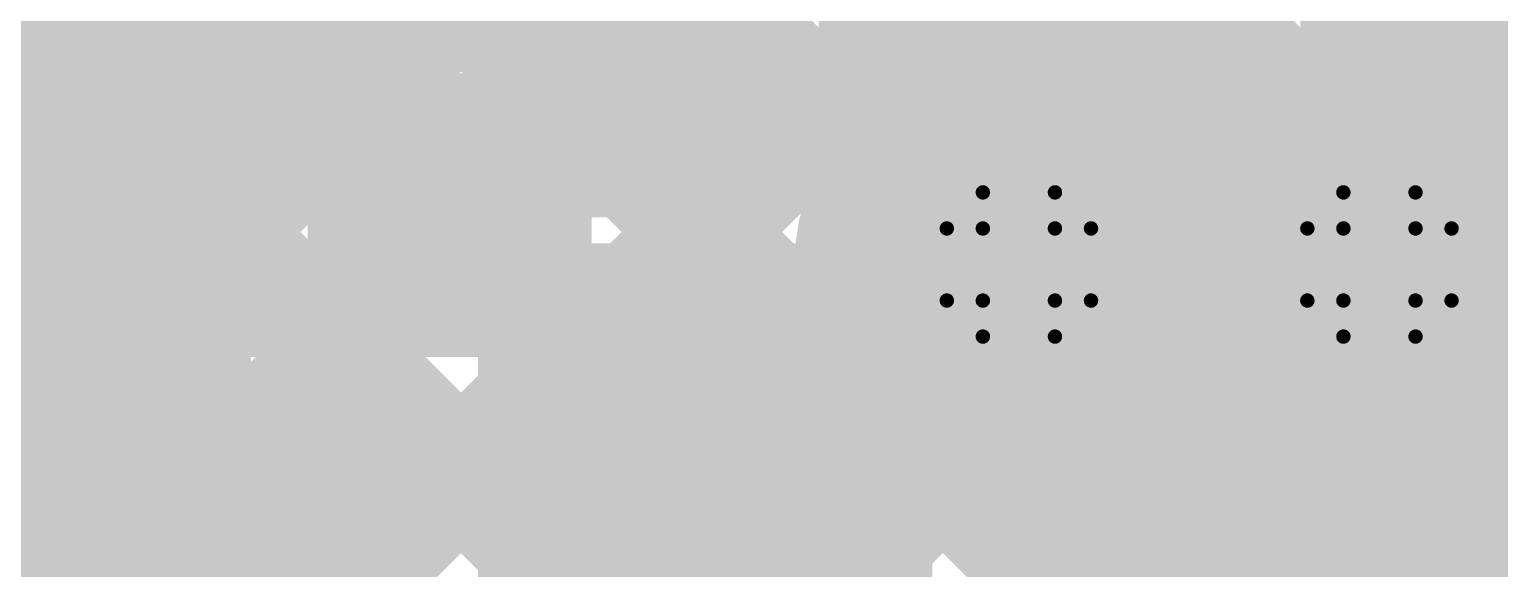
# Model space of a CAD drawing. Header units: millimetres. Extents: x 13 to 259, y -2 to 326.
# Drawn here: x 133.82 to 139, y 76.45 to 78.35 of the extents above; entities that cross this region are included whole.
import ezdxf

# ---------------------------------------------------------------- set-up
doc = ezdxf.new("R2010")
doc.units = ezdxf.units.MM
for name, color, linetype in [('BottomLayer', 5, 'Continuous'), ('ConnectLayer', 7, 'Continuous'), ('DrillDrawing', 1, 'Continuous'), ('Mechanical14', 56, 'Continuous'), ('Mechanical8', 56, 'Continuous'), ('MidLayer1', 16, 'Continuous'), ('MidLayer2', 76, 'Continuous'), ('MidLayer3', 90, 'Continuous'), ('MidLayer4', 156, 'Continuous'), ('MidLayer5', 130, 'Continuous'), ('MidLayer6', 216, 'Continuous'), ('MultiLayer', 9, 'Continuous'), ('TopLayer', 1, 'Continuous'), ('TopPaste', 8, 'Continuous'), ('TopSolder', 216, 'Continuous')]:
    doc.layers.add(name, color=color, linetype=linetype)

# ---------------------------------------------------------------- blocks, each defined once
blk = doc.blocks.new('SAMTEC_ASP_127797_01_185')
at = {"layer": 'Mechanical14', "const_width": 0.1}
for points in [[(25.654, 3.2004), (25.654, 4.4196)], [(25.654, 3.2004), (25.654, 4.4196)], [(24.4348, 3.2004), (23.8252, 3.2004)], [(24.4348, 3.0594), (24.4348, 3.2004)], [(25.654, 3.2004), (25.0952, 3.2004)], [(25.0952, 3.0594), (25.0952, 3.2004)], [(25.654, 3.2004), (25.0952, 3.2004)], [(25.908, 2.9464), (25.654, 3.2004)], [(24.5491, 3.0594), (24.4348, 3.0594)], [(24.5491, 2.7038), (24.5491, 3.0594)], [(25.0952, 3.0594), (24.9809, 3.0594)], [(24.9809, 2.7038), (24.9809, 3.0594)], [(24.5491, 2.9464), (23.7109, 2.9464)], [(25.908, 2.9464), (24.9809, 2.9464)], [(24.9809, 2.7038), (24.5491, 2.7038)], [(24.9809, 2.3762), (24.5491, 2.3762)], [(24.5491, 2.0206), (24.5491, 2.3762)], [(24.9809, 2.0206), (24.9809, 2.3762)], [(24.5491, 2.1336), (23.7109, 2.1336)], [(26.543, 2.1336), (24.9809, 2.1336)], [(24.5491, 2.0206), (24.4348, 2.0206)], [(24.4348, 1.8796), (24.4348, 2.0206)], [(25.0952, 2.0206), (24.9809, 2.0206)], [(25.0952, 1.8796), (25.0952, 2.0206)], [(24.4348, 1.8796), (23.8252, 1.8796)], [(26.289, 1.8796), (25.0952, 1.8796)], [(24.4348, 0.6604), (23.8252, 0.6604)], [(24.4348, 0.5194), (24.4348, 0.6604)], [(26.289, 0.6604), (25.0952, 0.6604)], [(25.0952, 0.5194), (25.0952, 0.6604)], [(24.5491, 0.5194), (24.4348, 0.5194)], [(24.5491, 0.1638), (24.5491, 0.5194)], [(25.0952, 0.5194), (24.9809, 0.5194)], [(24.9809, 0.1638), (24.9809, 0.5194)], [(24.5491, 0.4064), (23.7109, 0.4064)], [(26.543, 0.4064), (24.9809, 0.4064)], [(24.9809, 0.1638), (24.5491, 0.1638)], [(24.9809, -0.1638), (24.5491, -0.1638)], [(24.5491, -0.5194), (24.5491, -0.1638)], [(24.9809, -0.5194), (24.9809, -0.1638)], [(24.5491, -0.4064), (23.7109, -0.4064)], [(26.543, -0.4064), (24.9809, -0.4064)], [(24.5491, -0.5194), (24.4348, -0.5194)], [(24.4348, -0.6604), (24.4348, -0.5194)], [(25.0952, -0.5194), (24.9809, -0.5194)], [(25.0952, -0.6604), (25.0952, -0.5194)], [(24.4348, -0.6604), (23.8252, -0.6604)], [(26.289, -0.6604), (25.0952, -0.6604)]]:
    blk.add_lwpolyline(points, dxfattribs=at)
at = {"layer": 'Mechanical14', "const_width": 0.05}
for points in [[(24.4098, 3.2004, 1), (24.4598, 3.2004, 1)], [(24.4098, 3.2004, 1), (24.4598, 3.2004, 1)], [(25.0702, 3.2004, 1), (25.1202, 3.2004, 1)], [(25.0702, 3.2004, 1), (25.1202, 3.2004, 1)], [(25.0702, 3.2004, 1), (25.1202, 3.2004, 1)], [(25.629, 3.2004, 1), (25.679, 3.2004, 1)], [(25.629, 3.2004, 1), (25.679, 3.2004, 1)], [(25.629, 3.2004, 1), (25.679, 3.2004, 1)], [(25.629, 3.2004, 1), (25.679, 3.2004, 1)], [(25.629, 3.2004, 1), (25.679, 3.2004, 1)], [(24.4098, 3.0594, 1), (24.4598, 3.0594, 1)], [(24.4098, 3.0594, 1), (24.4598, 3.0594, 1)], [(24.5241, 3.0594, 1), (24.5741, 3.0594, 1)], [(24.5241, 3.0594, 1), (24.5741, 3.0594, 1)], [(24.9559, 3.0594, 1), (25.0059, 3.0594, 1)], [(24.9559, 3.0594, 1), (25.0059, 3.0594, 1)], [(25.0702, 3.0594, 1), (25.1202, 3.0594, 1)], [(25.0702, 3.0594, 1), (25.1202, 3.0594, 1)], [(24.5241, 2.9464, 1), (24.5741, 2.9464, 1)], [(24.9559, 2.9464, 1), (25.0059, 2.9464, 1)], [(24.5241, 2.7038, 1), (24.5741, 2.7038, 1)], [(24.5241, 2.7038, 1), (24.5741, 2.7038, 1)], [(24.9559, 2.7038, 1), (25.0059, 2.7038, 1)], [(24.9559, 2.7038, 1), (25.0059, 2.7038, 1)], [(24.5241, 2.3762, 1), (24.5741, 2.3762, 1)], [(24.5241, 2.3762, 1), (24.5741, 2.3762, 1)], [(24.9559, 2.3762, 1), (25.0059, 2.3762, 1)], [(24.9559, 2.3762, 1), (25.0059, 2.3762, 1)], [(24.5241, 2.1336, 1), (24.5741, 2.1336, 1)], [(24.9559, 2.1336, 1), (25.0059, 2.1336, 1)], [(24.4098, 2.0206, 1), (24.4598, 2.0206, 1)], [(24.4098, 2.0206, 1), (24.4598, 2.0206, 1)], [(24.5241, 2.0206, 1), (24.5741, 2.0206, 1)], [(24.5241, 2.0206, 1), (24.5741, 2.0206, 1)], [(24.9559, 2.0206, 1), (25.0059, 2.0206, 1)], [(24.9559, 2.0206, 1), (25.0059, 2.0206, 1)], [(25.0702, 2.0206, 1), (25.1202, 2.0206, 1)], [(25.0702, 2.0206, 1), (25.1202, 2.0206, 1)], [(24.4098, 1.8796, 1), (24.4598, 1.8796, 1)], [(24.4098, 1.8796, 1), (24.4598, 1.8796, 1)], [(25.0702, 1.8796, 1), (25.1202, 1.8796, 1)], [(25.0702, 1.8796, 1), (25.1202, 1.8796, 1)], [(24.4098, 0.6604, 1), (24.4598, 0.6604, 1)], [(24.4098, 0.6604, 1), (24.4598, 0.6604, 1)], [(25.0702, 0.6604, 1), (25.1202, 0.6604, 1)], [(25.0702, 0.6604, 1), (25.1202, 0.6604, 1)], [(24.4098, 0.5194, 1), (24.4598, 0.5194, 1)], [(24.4098, 0.5194, 1), (24.4598, 0.5194, 1)], [(24.5241, 0.5194, 1), (24.5741, 0.5194, 1)], [(24.5241, 0.5194, 1), (24.5741, 0.5194, 1)], [(24.9559, 0.5194, 1), (25.0059, 0.5194, 1)], [(24.9559, 0.5194, 1), (25.0059, 0.5194, 1)], [(25.0702, 0.5194, 1), (25.1202, 0.5194, 1)], [(25.0702, 0.5194, 1), (25.1202, 0.5194, 1)], [(24.5241, 0.4064, 1), (24.5741, 0.4064, 1)], [(24.9559, 0.4064, 1), (25.0059, 0.4064, 1)], [(24.5241, 0.1638, 1), (24.5741, 0.1638, 1)], [(24.5241, 0.1638, 1), (24.5741, 0.1638, 1)], [(24.9559, 0.1638, 1), (25.0059, 0.1638, 1)], [(24.9559, 0.1638, 1), (25.0059, 0.1638, 1)], [(24.5241, -0.1638, 1), (24.5741, -0.1638, 1)], [(24.5241, -0.1638, 1), (24.5741, -0.1638, 1)], [(24.9559, -0.1638, 1), (25.0059, -0.1638, 1)], [(24.9559, -0.1638, 1), (25.0059, -0.1638, 1)], [(24.5241, -0.4064, 1), (24.5741, -0.4064, 1)], [(24.9559, -0.4064, 1), (25.0059, -0.4064, 1)], [(24.4098, -0.5194, 1), (24.4598, -0.5194, 1)], [(24.4098, -0.5194, 1), (24.4598, -0.5194, 1)], [(24.5241, -0.5194, 1), (24.5741, -0.5194, 1)], [(24.5241, -0.5194, 1), (24.5741, -0.5194, 1)], [(24.9559, -0.5194, 1), (25.0059, -0.5194, 1)], [(24.9559, -0.5194, 1), (25.0059, -0.5194, 1)], [(25.0702, -0.5194, 1), (25.1202, -0.5194, 1)], [(25.0702, -0.5194, 1), (25.1202, -0.5194, 1)], [(24.4098, -0.6604, 1), (24.4598, -0.6604, 1)], [(24.4098, -0.6604, 1), (24.4598, -0.6604, 1)], [(25.0702, -0.6604, 1), (25.1202, -0.6604, 1)], [(25.0702, -0.6604, 1), (25.1202, -0.6604, 1)]]:
    blk.add_lwpolyline(points, format="xyb", close=True, dxfattribs=at)
at = {"layer": 'Mechanical8', "const_width": 0.1}
for points in [[(24.765, 3.175), (24.765, 4.175)], [(24.495, 3.175), (23.495, 3.175)], [(24.765, 3.175), (23.765, 3.175)], [(24.765, 2.175), (24.765, 3.175)], [(25.765, 3.175), (24.765, 3.175)], [(24.765, 1.905), (24.765, 2.905)], [(24.495, 1.905), (23.495, 1.905)], [(24.765, 1.905), (23.765, 1.905)], [(24.765, 0.905), (24.765, 1.905)], [(25.765, 1.905), (24.765, 1.905)], [(24.765, -1.905), (24.765, -0.905)]]:
    blk.add_lwpolyline(points, dxfattribs=at)
at = {"layer": 'Mechanical8', "const_width": 0.05}
for points in [[(24.47, 3.175, 1), (24.52, 3.175, 1)], [(24.74, 3.175, 1), (24.79, 3.175, 1)], [(24.74, 3.175, 1), (24.79, 3.175, 1)], [(24.74, 3.175, 1), (24.79, 3.175, 1)], [(24.74, 3.175, 1), (24.79, 3.175, 1)], [(25.74, 3.175, 1), (25.79, 3.175, 1)], [(24.74, 2.905, 1), (24.79, 2.905, 1)], [(24.74, 2.175, 1), (24.79, 2.175, 1)], [(24.47, 1.905, 1), (24.52, 1.905, 1)], [(24.74, 1.905, 1), (24.79, 1.905, 1)], [(24.74, 1.905, 1), (24.79, 1.905, 1)], [(24.74, 1.905, 1), (24.79, 1.905, 1)], [(24.74, 1.905, 1), (24.79, 1.905, 1)], [(25.74, 1.905, 1), (25.79, 1.905, 1)], [(24.74, 0.905, 1), (24.79, 0.905, 1)], [(24.74, -0.905, 1), (24.79, -0.905, 1)]]:
    blk.add_lwpolyline(points, format="xyb", close=True, dxfattribs=at)
at = {"layer": 'TopLayer', "const_width": 0.32}
for points in [[(24.605, 3.175, 1), (24.925, 3.175, 1)], [(24.605, 1.905, 1), (24.925, 1.905, 1)]]:
    blk.add_lwpolyline(points, format="xyb", close=True, dxfattribs=at)
at = {"layer": 'TopPaste', "const_width": 0.32}
for points in [[(24.605, 3.175, 1), (24.925, 3.175, 1)], [(24.605, 1.905, 1), (24.925, 1.905, 1)]]:
    blk.add_lwpolyline(points, format="xyb", close=True, dxfattribs=at)
at = {"layer": 'TopSolder', "const_width": 0.4216}
for points in [[(24.5542, 3.175, 1), (24.9758, 3.175, 1)], [(24.5542, 1.905, 1), (24.9758, 1.905, 1)], [(24.5542, -1.905, 1), (24.9758, -1.905, 1)]]:
    blk.add_lwpolyline(points, format="xyb", close=True, dxfattribs=at)

msp = doc.modelspace()

# ---------------------------------------------------------------- linework, layer by layer
at = {"layer": 'BottomLayer', "const_width": 0.25}
for points in [[(137.1801, 77.5257, 1), (137.43, 77.5257, 1)], [(138.4501, 77.5257, 1), (138.7, 77.5257, 1)]]:
    msp.add_lwpolyline(points, format="xyb", close=True, dxfattribs=at)
at = {"layer": 'ConnectLayer', "const_width": 0.4}
for points in [[(118.7926, 97.5818), (145.1387, 71.2357)], [(118.7926, 97.5818), (145.1387, 71.2357)], [(118.4579, 97.068), (137.4218, 78.1041)], [(118.4579, 97.068), (137.4218, 78.1041)], [(114.7732, 96.51), (135.1583, 76.1249)], [(114.7732, 96.51), (135.1583, 76.1249)], [(126.1417, 88.5356), (136.8182, 77.8591)], [(126.1417, 88.5356), (136.8182, 77.8591)], [(128.4815, 87.8928), (140.7886, 75.5858)], [(127.0089, 71.0061), (143.6089, 87.6061)], [(127.0089, 71.0061), (143.6089, 87.6061)], [(128.0573, 87.4686), (137.4218, 78.1041)], [(129.3674, 71.6675), (144.9371, 87.2372)], [(129.3674, 71.6675), (144.9371, 87.2372)], [(127.633, 87.0443), (136.8182, 77.8591)], [(128.9034, 72.052), (143.867, 87.0156)], [(128.9034, 72.052), (143.867, 87.0156)], [(125.936, 85.3472), (135.1583, 76.1249)], [(131.9035, 75.9007), (140.985, 84.9822)], [(131.7056, 73.1572), (143.171, 84.6226)], [(131.7056, 73.1572), (143.171, 84.6226)], [(126.0092, 84.4255), (134.6235, 75.8112)], [(126.0092, 84.4255), (134.6235, 75.8112)], [(126.0092, 84.4255), (134.6235, 75.8112)], [(132.4371, 75.5858), (140.985, 84.1337)], [(137.4846, 78.0877), (143.4621, 84.0652)], [(137.4846, 78.0877), (143.4621, 84.0652)], [(133.8317, 83.3912), (141.4852, 75.7377)], [(133.8317, 83.3912), (141.4852, 75.7377)], [(133.8317, 83.3912), (140.985, 76.2378)], [(133.2857, 75.5858), (140.985, 83.2852)], [(134.1342, 75.5858), (140.985, 82.4366)], [(137.4846, 78.0877), (140.985, 81.5881)], [(135.0975, 73.155), (143.2559, 81.3134)], [(135.0975, 73.155), (143.2559, 81.3134)], [(135.5461, 72.755), (143.8515, 81.0605)], [(135.5461, 72.755), (143.8515, 81.0605)], [(134.0241, 79.8046), (144.1871, 69.6417)], [(134.0241, 79.8046), (144.1871, 69.6417)], [(134.0241, 79.8046), (138.243, 75.5858)], [(137.5283, 75.5858), (140.985, 79.0425)], [(137.8841, 77.6387), (139.2865, 79.0411)], [(137.8841, 77.6387), (139.2865, 79.0411)], [(137.8841, 77.6387), (139.2865, 79.0411)], [(134.0747, 78.9055), (140.9766, 72.0037)], [(134.0747, 78.9055), (140.9766, 72.0037)], [(134.0747, 78.9055), (137.3945, 75.5858)], [(134.3997, 75.4289), (134.3997, 78.825)], [(134.9997, 76.0739), (134.9997, 78.825)], [(135.5997, 76.1339), (135.5997, 78.825)], [(136.1997, 75.7851), (136.1997, 78.825)], [(137.9997, 77.6565), (137.9997, 78.825)], [(138.5997, 78.1152), (138.5997, 78.825)], [(136.7997, 77.8303), (136.7997, 78.4912)], [(136.427, 75.333), (139.4438, 78.3498)], [(136.427, 75.333), (139.4438, 78.3498)], [(136.6798, 75.5858), (139.4438, 78.3498)], [(133.7997, 78.031), (133.7997, 78.2905)], [(133.8251, 78.3067), (140.6164, 71.5153)], [(133.8251, 78.3067), (140.6164, 71.5153)], [(133.8251, 78.3067), (136.5459, 75.5858)], [(137.3997, 78.1081), (137.3997, 78.2134)], [(138.3768, 75.5858), (140.985, 78.194)], [(133.8462, 77.9998), (136.9539, 77.9998)], [(137.6562, 77.9998), (138.2239, 77.9998)], [(138.9262, 77.9998), (141.5115, 77.9998)], [(137.8834, 77.6424), (143.462, 72.0639)], [(137.8834, 77.6424), (143.462, 72.0639)], [(137.8834, 77.6424), (139.9401, 75.5858)], [(138.57, 77.476), (138.6248, 77.5308)], [(134.0715, 77.3998), (136.7286, 77.3998)], [(137.8815, 77.3998), (137.9986, 77.3998)], [(137.9997, 68.24), (137.9997, 77.395)], [(139.1515, 77.3998), (140.5296, 77.3998)], [(135.5405, 76.1436), (136.7431, 77.3461)], [(135.5405, 76.1436), (136.7431, 77.3461)], [(135.5405, 76.1436), (136.7431, 77.3461)], [(136.7997, 68.24), (136.7997, 77.2212)], [(133.7997, 68.24), (133.7997, 77.0205)], [(137.6384, 77.0389), (142.9409, 71.7364)], [(137.6384, 77.0389), (142.9409, 71.7364)], [(137.6384, 77.0389), (139.0915, 75.5858)], [(136.1168, 75.8714), (137.1921, 76.9466)], [(136.1168, 75.8714), (137.1921, 76.9466)], [(136.1168, 75.8714), (137.1921, 76.9466)], [(137.3997, 68.24), (137.3997, 76.9434)], [(138.5997, 68.24), (138.5997, 76.9362)], [(68.24, 76.7998), (140.6197, 76.7998)]]:
    msp.add_lwpolyline(points, dxfattribs=at)
at = {"layer": 'ConnectLayer'}
for points, const_width in [([(134.085, 78.7957, 1), (132.9051, 78.7957, 1)], 0.4), ([(134.085, 78.7957, 1), (132.9051, 78.7957, 1)], 0.4), ([(134.085, 78.7957, 1), (132.9051, 78.7957, 1)], 0.4), ([(136.6997, 78.4912, 1), (136.8997, 78.4912, 1)], 0.2), ([(133.6997, 78.2905, 1), (133.8997, 78.2905, 1)], 0.2), ([(133.7251, 78.3067, 1), (133.9251, 78.3067, 1)], 0.2), ([(133.7251, 78.3067, 1), (133.9251, 78.3067, 1)], 0.2), ([(133.7251, 78.3067, 1), (133.9251, 78.3067, 1)], 0.2), ([(137.2997, 78.2134, 1), (137.4997, 78.2134, 1)], 0.2), ([(134.085, 77.5257, 1), (132.9051, 77.5257, 1)], 0.4), ([(137.895, 77.5257, 1), (136.7151, 77.5257, 1)], 0.4), ([(137.895, 77.5257, 1), (136.7151, 77.5257, 1)], 0.4), ([(137.895, 77.5257, 1), (136.7151, 77.5257, 1)], 0.4), ([(137.895, 77.5257, 1), (136.7151, 77.5257, 1)], 0.4), ([(137.2997, 78.1081, 1), (137.4997, 78.1081, 1)], 0.2), ([(137.3218, 78.1041, 1), (137.5218, 78.1041, 1)], 0.2), ([(137.3218, 78.1041, 1), (137.5218, 78.1041, 1)], 0.2), ([(137.3218, 78.1041, 1), (137.5218, 78.1041, 1)], 0.2), ([(139.165, 77.5257, 1), (137.9851, 77.5257, 1)], 0.4), ([(138.4997, 78.1152, 1), (138.6997, 78.1152, 1)], 0.2), ([(137.3846, 78.0877, 1), (137.5846, 78.0877, 1)], 0.2), ([(137.3846, 78.0877, 1), (137.5846, 78.0877, 1)], 0.2), ([(137.3846, 78.0877, 1), (137.5846, 78.0877, 1)], 0.2), ([(133.6997, 78.031, 1), (133.8997, 78.031, 1)], 0.2), ([(133.7462, 77.9998, 1), (133.9462, 77.9998, 1)], 0.2), ([(136.8539, 77.9998, 1), (137.0539, 77.9998, 1)], 0.2), ([(137.5562, 77.9998, 1), (137.7562, 77.9998, 1)], 0.2), ([(138.1239, 77.9998, 1), (138.3239, 77.9998, 1)], 0.2), ([(138.8262, 77.9998, 1), (139.0262, 77.9998, 1)], 0.2), ([(136.7182, 77.8591, 1), (136.9182, 77.8591, 1)], 0.2), ([(136.7182, 77.8591, 1), (136.9182, 77.8591, 1)], 0.2), ([(136.7182, 77.8591, 1), (136.9182, 77.8591, 1)], 0.2), ([(136.6997, 77.8303, 1), (136.8997, 77.8303, 1)], 0.2), ([(137.7834, 77.6424, 1), (137.9834, 77.6424, 1)], 0.2), ([(137.7834, 77.6424, 1), (137.9834, 77.6424, 1)], 0.2), ([(137.7834, 77.6424, 1), (137.9834, 77.6424, 1)], 0.2), ([(137.7841, 77.6387, 1), (137.9841, 77.6387, 1)], 0.2), ([(137.7841, 77.6387, 1), (137.9841, 77.6387, 1)], 0.2), ([(137.7841, 77.6387, 1), (137.9841, 77.6387, 1)], 0.2), ([(137.8997, 77.6565, 1), (138.0997, 77.6565, 1)], 0.2), ([(138.625, 77.5257, 1), (138.525, 77.5257, 1)], 0.4), ([(138.5248, 77.5308, 1), (138.7248, 77.5308, 1)], 0.2), ([(133.985, 77.5257, 1), (134.185, 77.5257, 1)], 0.2), ([(136.6151, 77.5257, 1), (136.8151, 77.5257, 1)], 0.2), ([(136.6151, 77.5257, 1), (136.8151, 77.5257, 1)], 0.2), ([(136.6151, 77.5257, 1), (136.8151, 77.5257, 1)], 0.2), ([(136.6151, 77.5257, 1), (136.8151, 77.5257, 1)], 0.2), ([(137.795, 77.5257, 1), (137.995, 77.5257, 1)], 0.2), ([(137.795, 77.5257, 1), (137.995, 77.5257, 1)], 0.2), ([(137.795, 77.5257, 1), (137.995, 77.5257, 1)], 0.2), ([(137.795, 77.5257, 1), (137.995, 77.5257, 1)], 0.2), ([(137.8851, 77.5257, 1), (138.0851, 77.5257, 1)], 0.2), ([(138.425, 77.5257, 1), (138.625, 77.5257, 1)], 0.2), ([(138.525, 77.5257, 1), (138.725, 77.5257, 1)], 0.2), ([(139.065, 77.5257, 1), (139.265, 77.5257, 1)], 0.2), ([(138.47, 77.476, 1), (138.67, 77.476, 1)], 0.2), ([(133.9715, 77.3998, 1), (134.1715, 77.3998, 1)], 0.2), ([(136.6286, 77.3998, 1), (136.8286, 77.3998, 1)], 0.2), ([(137.7815, 77.3998, 1), (137.9815, 77.3998, 1)], 0.2), ([(137.8986, 77.3998, 1), (138.0986, 77.3998, 1)], 0.2), ([(137.8997, 77.395, 1), (138.0997, 77.395, 1)], 0.2), ([(139.0515, 77.3998, 1), (139.2515, 77.3998, 1)], 0.2), ([(136.6431, 77.3461, 1), (136.8431, 77.3461, 1)], 0.2), ([(136.6431, 77.3461, 1), (136.8431, 77.3461, 1)], 0.2), ([(136.6431, 77.3461, 1), (136.8431, 77.3461, 1)], 0.2), ([(136.6997, 77.2212, 1), (136.8997, 77.2212, 1)], 0.2), ([(133.6997, 77.0205, 1), (133.8997, 77.0205, 1)], 0.2), ([(137.5384, 77.0389, 1), (137.7384, 77.0389, 1)], 0.2), ([(137.5384, 77.0389, 1), (137.7384, 77.0389, 1)], 0.2), ([(137.5384, 77.0389, 1), (137.7384, 77.0389, 1)], 0.2), ([(137.0921, 76.9466, 1), (137.2921, 76.9466, 1)], 0.2), ([(137.0921, 76.9466, 1), (137.2921, 76.9466, 1)], 0.2), ([(137.0921, 76.9466, 1), (137.2921, 76.9466, 1)], 0.2), ([(137.2997, 76.9434, 1), (137.4997, 76.9434, 1)], 0.2), ([(138.4997, 76.9362, 1), (138.6997, 76.9362, 1)], 0.2)]:
    msp.add_lwpolyline(points, format="xyb", close=True, dxfattribs=dict(at, const_width=const_width))
at = {"layer": 'ConnectLayer', "const_width": 0.4}
for points in [[(134.085, 78.7957, -1.025151), (132.9058, 78.825)], [(137.895, 78.7957, -1.025151), (136.7158, 78.825)]]:
    msp.add_lwpolyline(points, format="xyb", dxfattribs=at)
at = {"layer": 'DrillDrawing', "const_width": 0.0508}
for points in [[(137.178, 77.6527), (137.178, 77.7797)], [(137.178, 77.7797), (137.432, 77.7797)], [(137.432, 77.6527), (137.432, 77.7797)], [(138.448, 77.6527), (138.448, 77.7797)], [(138.448, 77.7797), (138.702, 77.7797)], [(138.702, 77.6527), (138.702, 77.7797)], [(137.051, 77.3987), (137.051, 77.6527)], [(137.051, 77.6527), (137.178, 77.6527)], [(137.432, 77.6527), (137.559, 77.6527)], [(137.559, 77.3987), (137.559, 77.6527)], [(138.321, 77.3987), (138.321, 77.6527)], [(138.321, 77.6527), (138.448, 77.6527)], [(138.702, 77.6527), (138.829, 77.6527)], [(138.829, 77.3987), (138.829, 77.6527)], [(137.051, 77.3987), (137.178, 77.3987)], [(137.178, 77.2717), (137.178, 77.3987)], [(137.432, 77.3987), (137.559, 77.3987)], [(137.432, 77.2717), (137.432, 77.3987)], [(138.321, 77.3987), (138.448, 77.3987)], [(138.448, 77.2717), (138.448, 77.3987)], [(138.702, 77.3987), (138.829, 77.3987)], [(138.702, 77.2717), (138.702, 77.3987)], [(137.178, 77.2717), (137.432, 77.2717)], [(138.448, 77.2717), (138.702, 77.2717)]]:
    msp.add_lwpolyline(points, dxfattribs=at)
at = {"layer": 'DrillDrawing', "const_width": 0.0254}
for points in [[(137.1653, 77.7797, 1), (137.1907, 77.7797, 1)], [(137.1653, 77.7797, 1), (137.1907, 77.7797, 1)], [(137.4193, 77.7797, 1), (137.4447, 77.7797, 1)], [(137.4193, 77.7797, 1), (137.4447, 77.7797, 1)], [(138.4353, 77.7797, 1), (138.4607, 77.7797, 1)], [(138.4353, 77.7797, 1), (138.4607, 77.7797, 1)], [(138.6893, 77.7797, 1), (138.7147, 77.7797, 1)], [(138.6893, 77.7797, 1), (138.7147, 77.7797, 1)], [(137.0383, 77.6527, 1), (137.0637, 77.6527, 1)], [(137.0383, 77.6527, 1), (137.0637, 77.6527, 1)], [(137.1653, 77.6527, 1), (137.1907, 77.6527, 1)], [(137.1653, 77.6527, 1), (137.1907, 77.6527, 1)], [(137.4193, 77.6527, 1), (137.4447, 77.6527, 1)], [(137.4193, 77.6527, 1), (137.4447, 77.6527, 1)], [(137.5463, 77.6527, 1), (137.5717, 77.6527, 1)], [(137.5463, 77.6527, 1), (137.5717, 77.6527, 1)], [(138.3083, 77.6527, 1), (138.3337, 77.6527, 1)], [(138.3083, 77.6527, 1), (138.3337, 77.6527, 1)], [(138.4353, 77.6527, 1), (138.4607, 77.6527, 1)], [(138.4353, 77.6527, 1), (138.4607, 77.6527, 1)], [(138.6893, 77.6527, 1), (138.7147, 77.6527, 1)], [(138.6893, 77.6527, 1), (138.7147, 77.6527, 1)], [(138.8163, 77.6527, 1), (138.8417, 77.6527, 1)], [(138.8163, 77.6527, 1), (138.8417, 77.6527, 1)], [(137.0383, 77.3987, 1), (137.0637, 77.3987, 1)], [(137.0383, 77.3987, 1), (137.0637, 77.3987, 1)], [(137.1653, 77.3987, 1), (137.1907, 77.3987, 1)], [(137.1653, 77.3987, 1), (137.1907, 77.3987, 1)], [(137.4193, 77.3987, 1), (137.4447, 77.3987, 1)], [(137.4193, 77.3987, 1), (137.4447, 77.3987, 1)], [(137.5463, 77.3987, 1), (137.5717, 77.3987, 1)], [(137.5463, 77.3987, 1), (137.5717, 77.3987, 1)], [(138.3083, 77.3987, 1), (138.3337, 77.3987, 1)], [(138.3083, 77.3987, 1), (138.3337, 77.3987, 1)], [(138.4353, 77.3987, 1), (138.4607, 77.3987, 1)], [(138.4353, 77.3987, 1), (138.4607, 77.3987, 1)], [(138.6893, 77.3987, 1), (138.7147, 77.3987, 1)], [(138.6893, 77.3987, 1), (138.7147, 77.3987, 1)], [(138.8163, 77.3987, 1), (138.8417, 77.3987, 1)], [(138.8163, 77.3987, 1), (138.8417, 77.3987, 1)], [(137.1653, 77.2717, 1), (137.1907, 77.2717, 1)], [(137.1653, 77.2717, 1), (137.1907, 77.2717, 1)], [(137.4193, 77.2717, 1), (137.4447, 77.2717, 1)], [(137.4193, 77.2717, 1), (137.4447, 77.2717, 1)], [(138.4353, 77.2717, 1), (138.4607, 77.2717, 1)], [(138.4353, 77.2717, 1), (138.4607, 77.2717, 1)], [(138.6893, 77.2717, 1), (138.7147, 77.2717, 1)], [(138.6893, 77.2717, 1), (138.7147, 77.2717, 1)]]:
    msp.add_lwpolyline(points, format="xyb", close=True, dxfattribs=at)
at = {"layer": 'MidLayer1', "const_width": 0.25}
for points in [[(137.1801, 77.5257, 1), (137.43, 77.5257, 1)], [(138.4501, 77.5257, 1), (138.7, 77.5257, 1)]]:
    msp.add_lwpolyline(points, format="xyb", close=True, dxfattribs=at)
at = {"layer": 'MidLayer2'}
for points, const_width in [([(137.1801, 77.5257, 1), (137.43, 77.5257, 1)], 0.25), ([(138.4501, 77.5257, 1), (138.7, 77.5257, 1)], 0.25), ([(137.255, 77.5257, 1), (137.355, 77.5257, 1)], 0.1), ([(138.2558, 76.525, 1), (138.3558, 76.525, 1)], 0.1), ([(138.2558, 76.525, 1), (138.3558, 76.525, 1)], 0.1)]:
    msp.add_lwpolyline(points, format="xyb", close=True, dxfattribs=dict(at, const_width=const_width))
at = {"layer": 'MidLayer2', "const_width": 0.2}
for points in [[(137.305, 77.5257), (138.3058, 76.525)], [(138.3058, 76.525), (141.986, 76.525)]]:
    msp.add_lwpolyline(points, dxfattribs=at)
at = {"layer": 'MidLayer3', "const_width": 0.25}
for points in [[(137.1801, 77.5257, 1), (137.43, 77.5257, 1)], [(138.4501, 77.5257, 1), (138.7, 77.5257, 1)]]:
    msp.add_lwpolyline(points, format="xyb", close=True, dxfattribs=at)
at = {"layer": 'MidLayer4', "const_width": 0.25}
for points in [[(137.1801, 77.5257, 1), (137.43, 77.5257, 1)], [(138.4501, 77.5257, 1), (138.7, 77.5257, 1)]]:
    msp.add_lwpolyline(points, format="xyb", close=True, dxfattribs=at)
at = {"layer": 'MidLayer5', "const_width": 0.25}
for points in [[(137.1801, 77.5257, 1), (137.43, 77.5257, 1)], [(138.4501, 77.5257, 1), (138.7, 77.5257, 1)]]:
    msp.add_lwpolyline(points, format="xyb", close=True, dxfattribs=at)
at = {"layer": 'MidLayer6', "const_width": 0.25}
for points in [[(137.1801, 77.5257, 1), (137.43, 77.5257, 1)], [(138.4501, 77.5257, 1), (138.7, 77.5257, 1)]]:
    msp.add_lwpolyline(points, format="xyb", close=True, dxfattribs=at)
at = {"layer": 'MultiLayer', "const_width": 0.25}
for points in [[(137.1801, 77.5257, 1), (137.43, 77.5257, 1)], [(138.4501, 77.5257, 1), (138.7, 77.5257, 1)]]:
    msp.add_lwpolyline(points, format="xyb", close=True, dxfattribs=at)
at = {"layer": 'TopLayer', "const_width": 0.25}
for points in [[(137.1801, 77.5257, 1), (137.43, 77.5257, 1)], [(138.4501, 77.5257, 1), (138.7, 77.5257, 1)]]:
    msp.add_lwpolyline(points, format="xyb", close=True, dxfattribs=at)

# ---------------------------------------------------------------- block references
at = {"rotation": 270}
msp.add_blockref('SAMTEC_ASP_127797_01_185', (135.4, 102.2907), dxfattribs=at)

doc.saveas('drawing.dxf')
